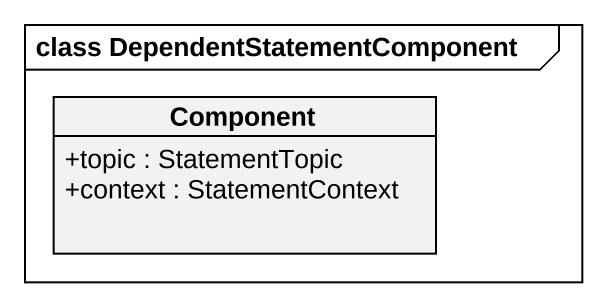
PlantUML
@startuml
mainframe class DependentStatementComponent
hide circle
hide empty members
skinparam classAttributeIconSize 0
class "Component" as Component_ {
  +topic : StatementTopic
  +context : StatementContext
}
@enduml
